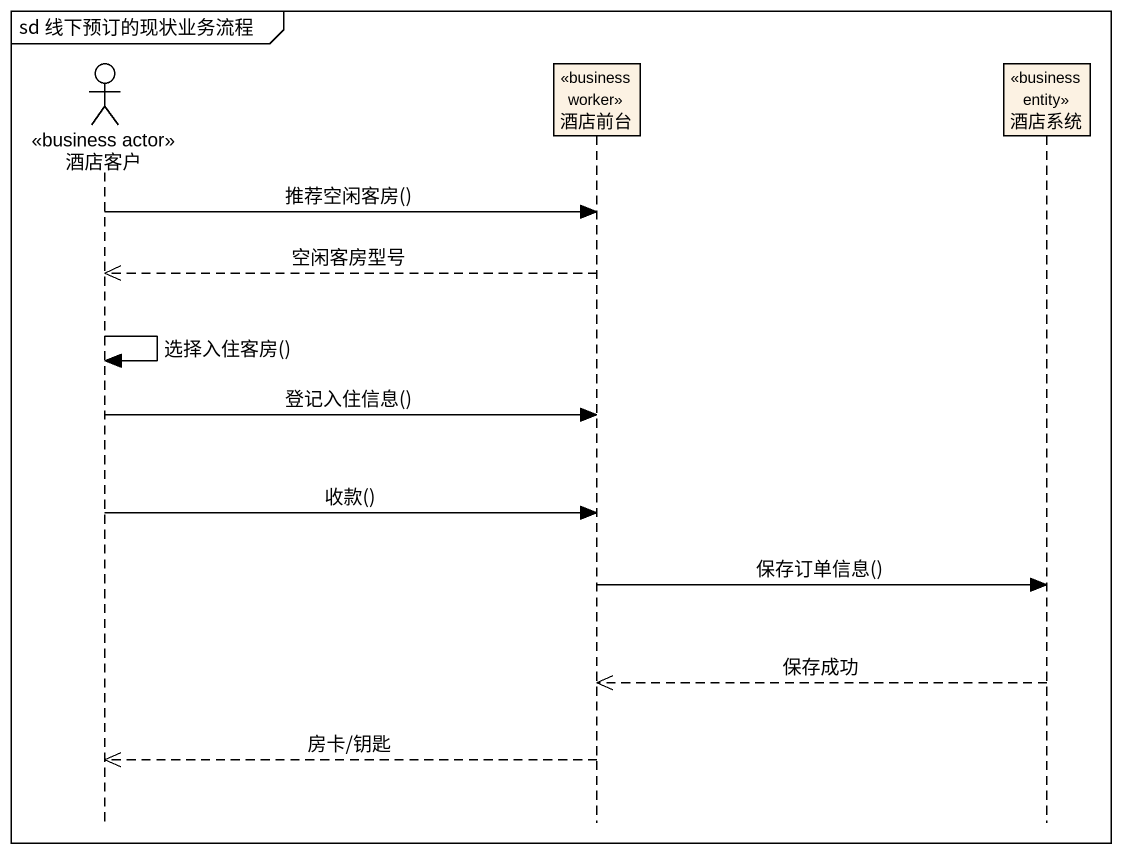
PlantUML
@startuml
mainframe sd 线下预订的现状业务流程
hide footbox
actor 酒店客户 <<business actor>>
participant 酒店前台 <<business worker>>
participant 酒店系统 <<business entity>>

酒店客户 -> 酒店前台 : 推荐空闲客房()
酒店前台 -->> 酒店客户 : 空闲客房型号
酒店客户 -> 酒店客户 : 选择入住客房()
酒店客户 -> 酒店前台 : 登记入住信息()
酒店客户 -> 酒店前台 : 收款()
酒店前台 -> 酒店系统 : 保存订单信息()
酒店系统 -->> 酒店前台 : 保存成功
酒店前台 -->> 酒店客户 : 房卡/钥匙
@enduml
